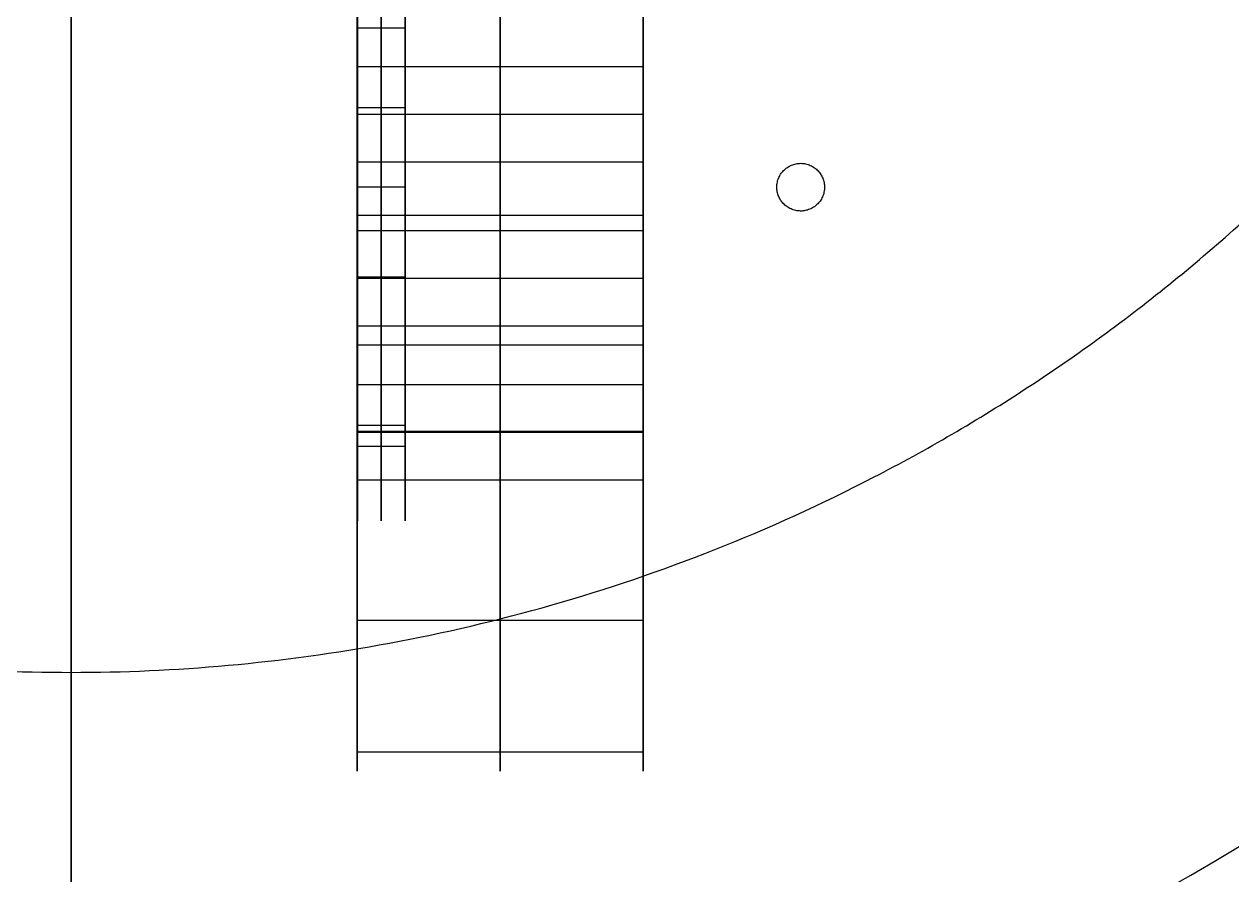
# Model space of a CAD drawing. Header units: millimetres. Extents: x -610 to 610, y -610 to 610.
# Drawn here: x -3 to 73, y -122.7 to -69.2 of the extents above; entities that cross this region are included whole.
import ezdxf

# ---------------------------------------------------------------- set-up
doc = ezdxf.new("R2010")
doc.units = ezdxf.units.MM
for name, color, linetype, true_color in [('base', 7, 'Continuous', 0xffecbc), ('EXIT SUIT 18mm ply', 7, 'Continuous', 0xf2e6b0), ('Kingpin', 7, 'Continuous', 0xc80000)]:
    doc.layers.add(name, color=color, linetype=linetype, true_color=true_color)

msp = doc.modelspace()

# ---------------------------------------------------------------- linework, layer by layer
at = {"layer": 'base'}
for p, q in [((0, 150, -13.034), (0, -150, -13.034)), ((0, 141.5, -31.034), (0, -141.5, -31.034)), ((0, -601.5, -13.034), (0, -7, -13.034)), ((0, -110, 223.966), (0, -26, 223.966)), ((0, -601.5, 258.966), (0, -26, 258.966)), ((0, -110, 241.966), (0, -45.1, 241.966)), ((0, -158.556, 240.966), (0, -45.1, 240.966)), ((0, -580.758, 4.966), (0, -69, 4.966))]:
    msp.add_line(p, q, dxfattribs=at)
at = {"layer": 'base', "extrusion": (0, 0, -1)}
for centre, radius in [((0, 0, 3.534), 610), ((0, 0, 4.534), 610), ((0, 0, -2.476), 607.51), ((0, 0, 10.545), 607.51), ((0, 0, -4.966), 601.5), ((0, 0, 13.034), 601.5), ((0, 0, 22.534), 150), ((0, 0, 28.545), 147.51), ((0, 0, 31.034), 141.5)]:
    msp.add_circle(centre, radius, dxfattribs=at)
at = {"layer": 'base'}
for centre, radius in [((0, 0, 249.466), 610), ((0, 0, 250.466), 610), ((0, 0, 243.455), 607.51), ((0, 0, 256.476), 607.51), ((0, 0, 240.966), 601.5), ((0, 0, 258.966), 601.5)]:
    msp.add_circle(centre, radius, dxfattribs=at)
for points, weights, knots in [([(-495.198, -356.201, -4.034), (-851.399, 138.996, -4.034), (-356.201, 495.198, -4.034), (138.996, 851.399, -4.034), (495.198, 356.201, -4.034), (851.399, -138.996, -4.034), (356.201, -495.198, -4.034), (-138.996, -851.399, -4.034), (-495.198, -356.201, -4.034)], [1, 0.707106781187, 1, 0.707106781187, 1, 0.707106781187, 1, 0.707106781187, 1], [0, 0, 0, 958.185759, 958.185759, 1916.371519, 1916.371519, 2874.557278, 2874.557278, 3832.743037, 3832.743037, 3832.743037]), ([(-610, 0, 249.966), (-610, -610, 249.966), (0, -610, 249.966), (610, -610, 249.966), (610, 0, 249.966), (610, 610, 249.966), (0, 610, 249.966), (-610, 610, 249.966), (-610, 0, 249.966)], [1, 0.707106781187, 1, 0.707106781187, 1, 0.707106781187, 1, 0.707106781187, 1], [0, 0, 0, 958.185759, 958.185759, 1916.371519, 1916.371519, 2874.557278, 2874.557278, 3832.743037, 3832.743037, 3832.743037]), ([(32.649, -544.756, 240.966), (-510.363, -577.301, 240.966), (-544.649, -34.396, 240.966), (-578.935, 508.509, 240.966), (-36.142, 544.535, 240.966), (506.65, 580.562, 240.966), (544.417, 37.888, 240.966), (582.184, -504.785, 240.966), (39.634, -544.292, 240.966)], [1, 0.708239625255, 1, 0.708239625255, 1, 0.708239625255, 1, 0.708239625255, 1], [654.018286, 654.018286, 654.018286, 1509.504571, 1509.504571, 2364.990855, 2364.990855, 3220.47714, 3220.47714, 4075.963425, 4075.963425, 4075.963425]), ([(32.649, -544.756, 244.966), (-510.363, -577.301, 244.966), (-544.649, -34.396, 244.966), (-578.935, 508.509, 244.966), (-36.142, 544.535, 244.966), (506.65, 580.562, 244.966), (544.417, 37.888, 244.966), (582.184, -504.785, 244.966), (39.634, -544.292, 244.966)], [1, 0.708239625255, 1, 0.708239625255, 1, 0.708239625255, 1, 0.708239625255, 1], [654.018286, 654.018286, 654.018286, 1509.504571, 1509.504571, 2364.990855, 2364.990855, 3220.47714, 3220.47714, 4075.963425, 4075.963425, 4075.963425]), ([(32.649, -544.756, 242.966), (-510.363, -577.301, 242.966), (-544.649, -34.396, 242.966), (-578.935, 508.509, 242.966), (-36.142, 544.535, 242.966), (506.65, 580.562, 242.966), (544.417, 37.888, 242.966), (582.184, -504.785, 242.966), (39.634, -544.292, 242.966)], [1, 0.708239625255, 1, 0.708239625255, 1, 0.708239625255, 1, 0.708239625255, 1], [654.018286, 654.018286, 654.018286, 1509.504571, 1509.504571, 2364.990855, 2364.990855, 3220.47714, 3220.47714, 4075.963425, 4075.963425, 4075.963425]), ([(0, -150, -13.034), (-150, -150, -13.034), (-150, 0, -13.034), (-150, 150, -13.034), (0, 150, -13.034), (150, 150, -13.034), (150, 0, -13.034), (150, -150, -13.034), (0, -150, -13.034)], [1, 0.707106781187, 1, 0.707106781187, 1, 0.707106781187, 1, 0.707106781187, 1], [0, 0, 0, 235.619449, 235.619449, 471.238898, 471.238898, 706.858347, 706.858347, 942.477796, 942.477796, 942.477796]), ([(0, -150, -22.034), (-150, -150, -22.034), (-150, 0, -22.034), (-150, 150, -22.034), (0, 150, -22.034), (150, 150, -22.034), (150, 0, -22.034), (150, -150, -22.034), (0, -150, -22.034)], [1, 0.707106781187, 1, 0.707106781187, 1, 0.707106781187, 1, 0.707106781187, 1], [0, 0, 0, 235.619449, 235.619449, 471.238898, 471.238898, 706.858347, 706.858347, 942.477796, 942.477796, 942.477796]), ([(0, 110, 241.966), (110, 110, 241.966), (110, 0, 241.966), (110, -110, 241.966), (0, -110, 241.966), (-110, -110, 241.966), (-110, 0, 241.966), (-110, 110, 241.966), (0, 110, 241.966)], [1, 0.707106781187, 1, 0.707106781187, 1, 0.707106781187, 1, 0.707106781187, 1], [-691.150384, -691.150384, -691.150384, -518.362788, -518.362788, -345.575192, -345.575192, -172.787596, -172.787596, 0, 0, 0]), ([(0, 110, 223.966), (110, 110, 223.966), (110, 0, 223.966), (110, -110, 223.966), (0, -110, 223.966), (-110, -110, 223.966), (-110, 0, 223.966), (-110, 110, 223.966), (0, 110, 223.966)], [1, 0.707106781187, 1, 0.707106781187, 1, 0.707106781187, 1, 0.707106781187, 1], [-691.150384, -691.150384, -691.150384, -518.362788, -518.362788, -345.575192, -345.575192, -172.787596, -172.787596, 0, 0, 0]), ([(0, 110, 232.966), (110, 110, 232.966), (110, 0, 232.966), (110, -110, 232.966), (0, -110, 232.966), (-110, -110, 232.966), (-110, 0, 232.966), (-110, 110, 232.966), (0, 110, 232.966)], [1, 0.707106781187, 1, 0.707106781187, 1, 0.707106781187, 1, 0.707106781187, 1], [-691.150384, -691.150384, -691.150384, -518.362788, -518.362788, -345.575192, -345.575192, -172.787596, -172.787596, 0, 0, 0]), ([(44.593, -80.237, 241.966), (45.343, -81.536, 241.966), (46.642, -80.786, 241.966), (47.941, -80.036, 241.966), (47.191, -78.737, 241.966), (46.441, -77.438, 241.966), (45.142, -78.188, 241.966), (43.843, -78.938, 241.966), (44.593, -80.237, 241.966)], [1, 0.707106781187, 1, 0.707106781187, 1, 0.707106781187, 1, 0.707106781187, 1], [210.486708, 210.486708, 210.486708, 212.842902, 212.842902, 215.199097, 215.199097, 217.555291, 217.555291, 219.911486, 219.911486, 219.911486]), ([(44.593, -80.237, 223.966), (45.343, -81.536, 223.966), (46.642, -80.786, 223.966), (47.941, -80.036, 223.966), (47.191, -78.737, 223.966), (46.441, -77.438, 223.966), (45.142, -78.188, 223.966), (43.843, -78.938, 223.966), (44.593, -80.237, 223.966)], [1, 0.707106781187, 1, 0.707106781187, 1, 0.707106781187, 1, 0.707106781187, 1], [210.486708, 210.486708, 210.486708, 212.842902, 212.842902, 215.199097, 215.199097, 217.555291, 217.555291, 219.911486, 219.911486, 219.911486]), ([(44.593, -80.237, 232.966), (45.343, -81.536, 232.966), (46.642, -80.786, 232.966), (47.941, -80.036, 232.966), (47.191, -78.737, 232.966), (46.441, -77.438, 232.966), (45.142, -78.188, 232.966), (43.843, -78.938, 232.966), (44.593, -80.237, 232.966)], [1, 0.707106781187, 1, 0.707106781187, 1, 0.707106781187, 1, 0.707106781187, 1], [210.486708, 210.486708, 210.486708, 212.842902, 212.842902, 215.199097, 215.199097, 217.555291, 217.555291, 219.911486, 219.911486, 219.911486])]:
    msp.add_rational_spline(points, weights, degree=2, knots=knots, dxfattribs=at)
for points in [[(45.142, -78.188, 241.966), (45.142, -78.188, 232.966), (45.142, -78.188, 223.966)], [(47.191, -78.737, 241.966), (47.191, -78.737, 232.966), (47.191, -78.737, 223.966)], [(44.593, -80.237, 241.966), (44.593, -80.237, 232.966), (44.593, -80.237, 223.966)], [(46.642, -80.786, 241.966), (46.642, -80.786, 232.966), (46.642, -80.786, 223.966)], [(0, -110, 241.966), (0, -110, 232.966), (0, -110, 223.966)]]:
    msp.add_open_spline(points, degree=2, dxfattribs=at)
at = {"layer": 'EXIT SUIT 18mm ply'}
for points, weights, degree, knots in [([(17.992, -89.413, 1040.075), (17.992, -86.6, 1023.176), (17.992, -75.466, 1010.157), (17.992, -59.208, 1004.757), (17.992, -42.951, 999.357), (17.992, -26.24, 1003.128), (17.992, -13.876, 1014.985)], [1, 0.904250354395, 0.904250354395, 1, 0.904250354395, 0.904250354395, 1], 3, [-6544.275074, -6544.275074, -6544.275074, -6544.275074, -6495.442207, -6495.442207, -6495.442207, -6446.60934, -6446.60934, -6446.60934, -6446.60934]), ([(26.992, -89.413, 1040.075), (26.992, -86.6, 1023.176), (26.992, -75.466, 1010.157), (26.992, -59.208, 1004.757), (26.992, -42.951, 999.357), (26.992, -26.24, 1003.128), (26.992, -13.876, 1014.985)], [1, 0.904250354395, 0.904250354395, 1, 0.904250354395, 0.904250354395, 1], 3, [-6544.275074, -6544.275074, -6544.275074, -6544.275074, -6495.442207, -6495.442207, -6495.442207, -6446.60934, -6446.60934, -6446.60934, -6446.60934]), ([(35.992, -89.413, 1040.075), (35.992, -86.6, 1023.176), (35.992, -75.466, 1010.157), (35.992, -59.208, 1004.757), (35.992, -42.951, 999.357), (35.992, -26.24, 1003.128), (35.992, -13.876, 1014.985)], [1, 0.904250354395, 0.904250354395, 1, 0.904250354395, 0.904250354395, 1], 3, [-6544.275074, -6544.275074, -6544.275074, -6544.275074, -6495.442207, -6495.442207, -6495.442207, -6446.60934, -6446.60934, -6446.60934, -6446.60934]), ([(17.992, -71.911, 1104.64), (17.992, -71.912, 1101.64), (17.992, -74.912, 1101.641), (17.992, -77.912, 1101.641), (17.992, -77.911, 1104.641), (17.992, -77.911, 1107.641), (17.992, -74.911, 1107.641), (17.992, -71.911, 1107.64), (17.992, -71.911, 1104.64)], [1, 0.707106781187, 1, 0.707106781187, 1, 0.707106781187, 1, 0.707106781187, 1], 2, [-5411.045404, -5411.045404, -5411.045404, -5406.333015, -5406.333015, -5401.620626, -5401.620626, -5396.908237, -5396.908237, -5392.195848, -5392.195848, -5392.195848]), ([(26.992, -71.911, 1104.64), (26.992, -71.912, 1101.64), (26.992, -74.912, 1101.641), (26.992, -77.912, 1101.641), (26.992, -77.911, 1104.641), (26.992, -77.911, 1107.641), (26.992, -74.911, 1107.641), (26.992, -71.911, 1107.64), (26.992, -71.911, 1104.64)], [1, 0.707106781187, 1, 0.707106781187, 1, 0.707106781187, 1, 0.707106781187, 1], 2, [-5411.045404, -5411.045404, -5411.045404, -5406.333015, -5406.333015, -5401.620626, -5401.620626, -5396.908237, -5396.908237, -5392.195848, -5392.195848, -5392.195848]), ([(35.992, -71.911, 1104.64), (35.992, -71.912, 1101.64), (35.992, -74.912, 1101.641), (35.992, -77.912, 1101.641), (35.992, -77.911, 1104.641), (35.992, -77.911, 1107.641), (35.992, -74.911, 1107.641), (35.992, -71.911, 1107.64), (35.992, -71.911, 1104.64)], [1, 0.707106781187, 1, 0.707106781187, 1, 0.707106781187, 1, 0.707106781187, 1], 2, [-5411.045404, -5411.045404, -5411.045404, -5406.333015, -5406.333015, -5401.620626, -5401.620626, -5396.908237, -5396.908237, -5392.195848, -5392.195848, -5392.195848]), ([(17.992, -82.224, 1098.504), (17.992, -82.224, 1095.504), (17.992, -85.224, 1095.504), (17.992, -88.224, 1095.505), (17.992, -88.224, 1098.505), (17.992, -88.223, 1101.505), (17.992, -85.223, 1101.504), (17.992, -82.223, 1101.504), (17.992, -82.224, 1098.504)], [1, 0.707106781187, 1, 0.707106781187, 1, 0.707106781187, 1, 0.707106781187, 1], 2, [-5429.89496, -5429.89496, -5429.89496, -5425.182571, -5425.182571, -5420.470182, -5420.470182, -5415.757793, -5415.757793, -5411.045404, -5411.045404, -5411.045404]), ([(26.992, -82.224, 1098.504), (26.992, -82.224, 1095.504), (26.992, -85.224, 1095.504), (26.992, -88.224, 1095.505), (26.992, -88.224, 1098.505), (26.992, -88.223, 1101.505), (26.992, -85.223, 1101.504), (26.992, -82.223, 1101.504), (26.992, -82.224, 1098.504)], [1, 0.707106781187, 1, 0.707106781187, 1, 0.707106781187, 1, 0.707106781187, 1], 2, [-5429.89496, -5429.89496, -5429.89496, -5425.182571, -5425.182571, -5420.470182, -5420.470182, -5415.757793, -5415.757793, -5411.045404, -5411.045404, -5411.045404]), ([(35.992, -82.224, 1098.504), (35.992, -82.224, 1095.504), (35.992, -85.224, 1095.504), (35.992, -88.224, 1095.505), (35.992, -88.224, 1098.505), (35.992, -88.223, 1101.505), (35.992, -85.223, 1101.504), (35.992, -82.223, 1101.504), (35.992, -82.224, 1098.504)], [1, 0.707106781187, 1, 0.707106781187, 1, 0.707106781187, 1, 0.707106781187, 1], 2, [-5429.89496, -5429.89496, -5429.89496, -5425.182571, -5425.182571, -5420.470182, -5420.470182, -5415.757793, -5415.757793, -5411.045404, -5411.045404, -5411.045404]), ([(17.992, -91.921, 1091.435), (17.992, -91.921, 1088.435), (17.992, -94.921, 1088.435), (17.992, -97.921, 1088.436), (17.992, -97.921, 1091.436), (17.992, -97.92, 1094.436), (17.992, -94.92, 1094.435), (17.992, -91.92, 1094.435), (17.992, -91.921, 1091.435)], [1, 0.707106781187, 1, 0.707106781187, 1, 0.707106781187, 1, 0.707106781187, 1], 2, [-5448.744516, -5448.744516, -5448.744516, -5444.032127, -5444.032127, -5439.319738, -5439.319738, -5434.607349, -5434.607349, -5429.89496, -5429.89496, -5429.89496]), ([(26.992, -91.921, 1091.435), (26.992, -91.921, 1088.435), (26.992, -94.921, 1088.435), (26.992, -97.921, 1088.436), (26.992, -97.921, 1091.436), (26.992, -97.92, 1094.436), (26.992, -94.92, 1094.435), (26.992, -91.92, 1094.435), (26.992, -91.921, 1091.435)], [1, 0.707106781187, 1, 0.707106781187, 1, 0.707106781187, 1, 0.707106781187, 1], 2, [-5448.744516, -5448.744516, -5448.744516, -5444.032127, -5444.032127, -5439.319738, -5439.319738, -5434.607349, -5434.607349, -5429.89496, -5429.89496, -5429.89496]), ([(35.992, -91.921, 1091.435), (35.992, -91.921, 1088.435), (35.992, -94.921, 1088.435), (35.992, -97.921, 1088.436), (35.992, -97.921, 1091.436), (35.992, -97.92, 1094.436), (35.992, -94.92, 1094.435), (35.992, -91.92, 1094.435), (35.992, -91.921, 1091.435)], [1, 0.707106781187, 1, 0.707106781187, 1, 0.707106781187, 1, 0.707106781187, 1], 2, [-5448.744516, -5448.744516, -5448.744516, -5444.032127, -5444.032127, -5439.319738, -5439.319738, -5434.607349, -5434.607349, -5429.89496, -5429.89496, -5429.89496])]:
    msp.add_rational_spline(points, weights, degree=degree, knots=knots, dxfattribs=at)
for points in [[(17.992, -15.995, 1129.486), (17.992, -27.436, 1130.56), (17.992, -51.568, 1129.607), (17.992, -81.27, 1112.726), (17.992, -100.249, 1101.94), (17.992, -121.501, 1084.651), (17.992, -115.021, 1064.63), (17.992, -114.287, 1062.364), (17.992, -113.198, 1060.062), (17.992, -106.736, 1059.667)], [(26.992, -15.995, 1129.486), (26.992, -27.436, 1130.56), (26.992, -51.568, 1129.607), (26.992, -81.27, 1112.726), (26.992, -100.249, 1101.94), (26.992, -121.501, 1084.651), (26.992, -115.021, 1064.63), (26.992, -114.287, 1062.364), (26.992, -113.198, 1060.062), (26.992, -106.736, 1059.667)], [(35.992, -15.995, 1129.486), (35.992, -27.436, 1130.56), (35.992, -51.568, 1129.607), (35.992, -81.27, 1112.726), (35.992, -100.249, 1101.94), (35.992, -121.501, 1084.651), (35.992, -115.021, 1064.63), (35.992, -114.287, 1062.364), (35.992, -113.198, 1060.062), (35.992, -106.736, 1059.667)]]:
    msp.add_open_spline(points, degree=3, knots=[-6610.24433, -6610.24433, -6610.24433, -6610.24433, -6595.597095, -6595.597095, -6595.597095, -6586.237696, -6586.237696, -6586.237696, -6585.178128, -6585.178128, -6585.178128, -6585.178128], dxfattribs=at)
for points, degree in [([(35.992, -71.911, 1104.64), (26.992, -71.911, 1104.64), (17.992, -71.911, 1104.64)], 2), ([(35.992, -74.911, 1107.641), (26.992, -74.911, 1107.641), (17.992, -74.911, 1107.641)], 2), ([(35.992, -74.912, 1101.641), (26.992, -74.912, 1101.641), (17.992, -74.912, 1101.641)], 2), ([(35.992, -77.911, 1104.641), (26.992, -77.911, 1104.641), (17.992, -77.911, 1104.641)], 2), ([(35.992, -81.27, 1112.726), (26.992, -81.27, 1112.726), (17.992, -81.27, 1112.726)], 2), ([(35.992, -82.224, 1098.504), (26.992, -82.224, 1098.504), (17.992, -82.224, 1098.504)], 2), ([(35.992, -85.223, 1101.504), (26.992, -85.223, 1101.504), (17.992, -85.223, 1101.504)], 2), ([(35.992, -85.224, 1095.504), (26.992, -85.224, 1095.504), (17.992, -85.224, 1095.504)], 2), ([(35.992, -88.224, 1098.505), (26.992, -88.224, 1098.505), (17.992, -88.224, 1098.505)], 2), ([(35.992, -89.413, 1040.075), (26.992, -89.413, 1040.075), (17.992, -89.413, 1040.075)], 2), ([(17.992, -106.736, 1059.667), (17.992, -96.866, 1058.891), (17.992, -90.694, 1049.4), (17.992, -89.413, 1040.075)], 3), ([(26.992, -106.736, 1059.667), (26.992, -96.866, 1058.891), (26.992, -90.694, 1049.4), (26.992, -89.413, 1040.075)], 3), ([(35.992, -106.736, 1059.667), (35.992, -96.866, 1058.891), (35.992, -90.694, 1049.4), (35.992, -89.413, 1040.075)], 3), ([(35.992, -91.921, 1091.435), (26.992, -91.921, 1091.435), (17.992, -91.921, 1091.435)], 2), ([(35.992, -94.853, 1053.077), (26.992, -94.853, 1053.077), (17.992, -94.853, 1053.077)], 2), ([(35.992, -94.92, 1094.435), (26.992, -94.92, 1094.435), (17.992, -94.92, 1094.435)], 2), ([(35.992, -94.921, 1088.435), (26.992, -94.921, 1088.435), (17.992, -94.921, 1088.435)], 2), ([(35.992, -97.921, 1091.436), (26.992, -97.921, 1091.436), (17.992, -97.921, 1091.436)], 2), ([(35.992, -106.736, 1059.667), (26.992, -106.736, 1059.667), (17.992, -106.736, 1059.667)], 2), ([(35.992, -115.021, 1064.63), (26.992, -115.021, 1064.63), (17.992, -115.021, 1064.63)], 2)]:
    msp.add_open_spline(points, degree=degree, dxfattribs=at)
at = {"layer": 'Kingpin'}
for p, q in [((18.009, -98.857, 841.354), (18.009, 98.854, 841.354)), ((21.009, -98.857, 841.354), (21.009, 98.854, 841.354))]:
    msp.add_line(p, q, dxfattribs=at)
for points in [[(18.009, -74.469, 806.342), (18.009, -44.404, 806.342), (18.009, -14.338, 806.342)], [(19.509, -74.469, 806.342), (19.509, -44.404, 806.342), (19.509, -14.338, 806.342)], [(21.009, -74.469, 806.342), (21.009, -44.404, 806.342), (21.009, -14.338, 806.342)], [(18.009, -69.469, 850.367), (19.509, -69.469, 850.367), (21.009, -69.469, 850.367)], [(18.009, -95.783, 835.477), (18.009, -85.126, 820.909), (18.009, -74.469, 806.342)], [(18.009, -74.469, 806.342), (19.509, -74.469, 806.342), (21.009, -74.469, 806.342)], [(18.009, -74.469, 845.367), (19.509, -74.469, 845.367), (21.009, -74.469, 845.367)], [(18.009, -74.469, 855.367), (19.509, -74.469, 855.367), (21.009, -74.469, 855.367)], [(19.509, -95.783, 835.477), (19.509, -85.126, 820.909), (19.509, -74.469, 806.342)], [(21.009, -95.783, 835.477), (21.009, -85.126, 820.909), (21.009, -74.469, 806.342)], [(18.009, -79.469, 850.367), (19.509, -79.469, 850.367), (21.009, -79.469, 850.367)], [(18.009, -85.126, 820.909), (19.509, -85.126, 820.909), (21.009, -85.126, 820.909)], [(18.009, -94.458, 866.993), (19.509, -94.458, 866.993), (21.009, -94.458, 866.993)], [(18.009, -95.783, 835.477), (19.509, -95.783, 835.477), (21.009, -95.783, 835.477)]]:
    msp.add_open_spline(points, degree=2, dxfattribs=at)
for points, weights, knots in [([(18.009, -63.711, 874.037), (18.009, -81.772, 882.246), (18.009, -94.458, 866.993), (18.009, -107.145, 851.741), (18.009, -95.783, 835.477)], [1, 0.794997240345, 1, 0.794997240345, 1], [1149.123676, 1149.123676, 1149.123676, 1183.016927, 1183.016927, 1216.910178, 1216.910178, 1216.910178]), ([(19.509, -63.711, 874.037), (19.509, -81.772, 882.246), (19.509, -94.458, 866.993), (19.509, -107.145, 851.741), (19.509, -95.783, 835.477)], [1, 0.794997240345, 1, 0.794997240345, 1], [1149.123676, 1149.123676, 1149.123676, 1183.016927, 1183.016927, 1216.910178, 1216.910178, 1216.910178]), ([(21.009, -63.711, 874.037), (21.009, -81.772, 882.246), (21.009, -94.458, 866.993), (21.009, -107.145, 851.741), (21.009, -95.783, 835.477)], [1, 0.794997240345, 1, 0.794997240345, 1], [1149.123676, 1149.123676, 1149.123676, 1183.016927, 1183.016927, 1216.910178, 1216.910178, 1216.910178]), ([(18.009, -69.469, 850.367), (18.009, -69.469, 845.367), (18.009, -74.469, 845.367), (18.009, -79.469, 845.367), (18.009, -79.469, 850.367), (18.009, -79.469, 855.367), (18.009, -74.469, 855.367), (18.009, -69.469, 855.367), (18.009, -69.469, 850.367)], [1, 0.707106781187, 1, 0.707106781187, 1, 0.707106781187, 1, 0.707106781187, 1], [1567.829828, 1567.829828, 1567.829828, 1575.68381, 1575.68381, 1583.537792, 1583.537792, 1591.391773, 1591.391773, 1599.245755, 1599.245755, 1599.245755]), ([(19.509, -69.469, 850.367), (19.509, -69.469, 845.367), (19.509, -74.469, 845.367), (19.509, -79.469, 845.367), (19.509, -79.469, 850.367), (19.509, -79.469, 855.367), (19.509, -74.469, 855.367), (19.509, -69.469, 855.367), (19.509, -69.469, 850.367)], [1, 0.707106781187, 1, 0.707106781187, 1, 0.707106781187, 1, 0.707106781187, 1], [1567.829828, 1567.829828, 1567.829828, 1575.68381, 1575.68381, 1583.537792, 1583.537792, 1591.391773, 1591.391773, 1599.245755, 1599.245755, 1599.245755]), ([(21.009, -69.469, 850.367), (21.009, -69.469, 845.367), (21.009, -74.469, 845.367), (21.009, -79.469, 845.367), (21.009, -79.469, 850.367), (21.009, -79.469, 855.367), (21.009, -74.469, 855.367), (21.009, -69.469, 855.367), (21.009, -69.469, 850.367)], [1, 0.707106781187, 1, 0.707106781187, 1, 0.707106781187, 1, 0.707106781187, 1], [1567.829828, 1567.829828, 1567.829828, 1575.68381, 1575.68381, 1583.537792, 1583.537792, 1591.391773, 1591.391773, 1599.245755, 1599.245755, 1599.245755])]:
    msp.add_rational_spline(points, weights, degree=2, knots=knots, dxfattribs=at)

doc.saveas('drawing.dxf')
